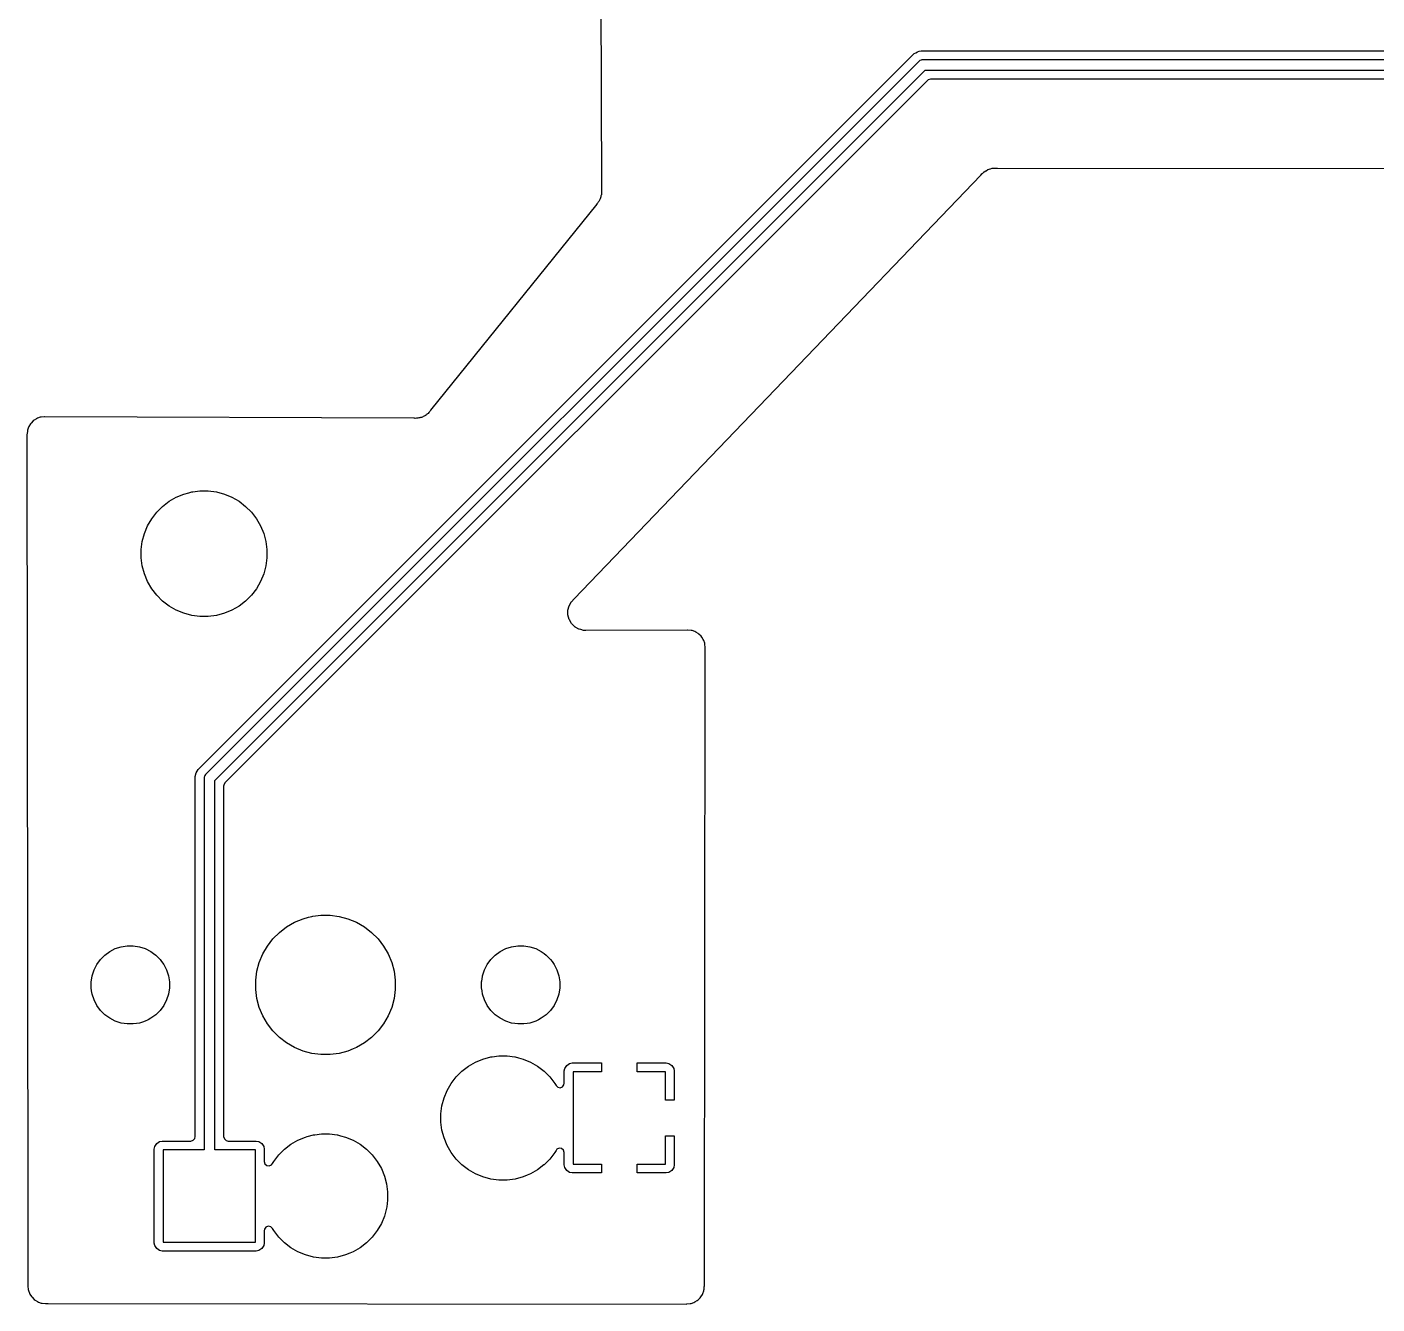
# Model space of a CAD drawing. Extents: x -256.6 to -159.5, y -136.5 to -69.4.
# Drawn here: x -256.58 to -218.55, y -136.49 to -100.51 of the extents above; entities that cross this region are included whole.
import ezdxf

# ---------------------------------------------------------------- set-up
doc = ezdxf.new("R2010")
doc.units = 0
doc.layers.add('BLACK', color=7, linetype='CONTINUOUS')

msp = doc.modelspace()

# ---------------------------------------------------------------- linework, layer by layer
at = {"layer": 'BLACK', "linetype": 'CONTINUOUS'}
for p, q in [((-240.492364, -77.974244), (-240.399791, -105.073986)), ((-231.446066, -101.473934), (-251.546066, -121.573934)), ((-241.595442, -111.26905), (-231.585913, -101.25952)), ((-231.585913, -101.25952), (-231.54025, -101.233156)), ((-231.54025, -101.233156), (-231.494589, -101.206793)), ((-231.494589, -101.206793), (-231.443657, -101.193146)), ((-231.423335, -101.455279), (-231.446066, -101.473934)), ((-231.443657, -101.193146), (-231.392727, -101.1795)), ((-231.391661, -101.442159), (-231.423335, -101.455279)), ((-231.392727, -101.1795), (-231.392726, -101.1795)), ((-231.392726, -101.1795), (-212.457255, -101.1795)), ((-231.369264, -101.432882), (-231.391661, -101.442159)), ((-231.34, -101.43), (-231.369264, -101.432882)), ((-212.302132, -101.43), (-231.34, -101.43)), ((-251.29, -121.742132), (-231.277868, -101.73)), ((-231.277868, -101.73), (-212.24, -101.73)), ((-231.210426, -102.016819), (-251.003181, -121.809573)), ((-231.189784, -102.000185), (-231.210426, -102.016819)), ((-231.122745, -101.9805), (-231.189784, -102.000185)), ((-212.187273, -101.9805), (-231.122745, -101.9805)), ((-229.617123, -104.589353), (-229.565828, -104.55977)), ((-229.565828, -104.55977), (-229.563551, -104.558425)), ((-229.563551, -104.558425), (-229.51287, -104.527737)), ((-229.51287, -104.527737), (-229.508286, -104.525726)), ((-229.508286, -104.525725), (-229.507697, -104.525467)), ((-229.508286, -104.525726), (-229.508286, -104.525725)), ((-229.507697, -104.525467), (-229.507595, -104.525431)), ((-229.507595, -104.525431), (-229.502969, -104.523517)), ((-229.502969, -104.523517), (-229.445748, -104.508214)), ((-229.445748, -104.508214), (-229.443215, -104.507507)), ((-229.443215, -104.507507), (-229.432895, -104.50451)), ((-229.432895, -104.50451), (-229.386315, -104.490982)), ((-229.386315, -104.490982), (-229.381331, -104.49022)), ((-229.381331, -104.490219), (-229.380762, -104.490132)), ((-229.381331, -104.49022), (-229.381331, -104.490219)), ((-229.380762, -104.490132), (-229.380641, -104.490123)), ((-229.380641, -104.490123), (-229.375651, -104.489468)), ((-229.375651, -104.489468), (-229.316415, -104.489495)), ((-229.316415, -104.489495), (-229.316416, -104.489496)), ((-229.316416, -104.489496), (-229.31508, -104.489496)), ((-229.31508, -104.489496), (-229.25456, -104.488235)), ((-229.25456, -104.488235), (-229.249295, -104.489527)), ((-229.249295, -104.489527), (-229.236024, -104.489534)), ((-229.236024, -104.489534), (-187.102952, -104.509464)), ((-235.277996, -110.489234), (-229.713069, -104.687193)), ((-229.713069, -104.687193), (-229.710355, -104.682497)), ((-229.710355, -104.682497), (-229.667503, -104.639685)), ((-229.667503, -104.639685), (-229.66659, -104.638733)), ((-229.66659, -104.638733), (-229.625603, -104.595999)), ((-229.625603, -104.595999), (-229.621707, -104.592879)), ((-229.621707, -104.592879), (-229.621611, -104.592793)), ((-229.621611, -104.592793), (-229.621106, -104.592405)), ((-229.621106, -104.592405), (-229.621099, -104.592401)), ((-229.621099, -104.592401), (-229.617123, -104.589353)), ((-240.426228, -105.326156), (-240.432951, -105.351592)), ((-240.422265, -105.317192), (-240.426228, -105.326156)), ((-240.415589, -105.302088), (-240.422266, -105.317192)), ((-240.422266, -105.317192), (-240.422265, -105.317192)), ((-240.41045, -105.269076), (-240.415589, -105.302088)), ((-240.407811, -105.256473), (-240.41045, -105.269076)), ((-240.399278, -105.224181), (-240.407811, -105.256473)), ((-240.399791, -105.073986), (-240.399592, -105.132249)), ((-240.399592, -105.132249), (-240.395321, -105.171874)), ((-240.395321, -105.171874), (-240.399366, -105.197869)), ((-240.399366, -105.197869), (-240.399333, -105.207673)), ((-240.399333, -105.207673), (-240.399277, -105.224176)), ((-240.399277, -105.224176), (-240.399278, -105.224181)), ((-240.530581, -105.499243), (-245.210704, -111.310206)), ((-240.526533, -105.494217), (-240.530581, -105.499243)), ((-240.498453, -105.465944), (-240.526533, -105.494217)), ((-240.485376, -105.443115), (-240.498453, -105.465944)), ((-240.468872, -105.422623), (-240.485376, -105.443115)), ((-240.46887, -105.422621), (-240.468872, -105.422623)), ((-240.455364, -105.392068), (-240.46887, -105.422621)), ((-240.452754, -105.386165), (-240.455364, -105.392068)), ((-240.432951, -105.351592), (-240.452754, -105.386165)), ((-241.161615, -116.623545), (-235.277996, -110.489234)), ((-245.560339, -115.233947), (-241.595442, -111.26905)), ((-245.310935, -111.421362), (-245.324333, -111.434651)), ((-245.296763, -111.409276), (-245.310935, -111.421362)), ((-245.281534, -111.39815), (-245.296763, -111.409276)), ((-245.262056, -111.373966), (-245.281534, -111.39815)), ((-245.252804, -111.363706), (-245.262056, -111.373966)), ((-245.230764, -111.341846), (-245.252804, -111.363706)), ((-245.221261, -111.325542), (-245.230764, -111.341846)), ((-245.210704, -111.310206), (-245.221261, -111.325542)), ((-256.534648, -111.786462), (-256.562362, -111.865666)), ((-256.5226, -111.761444), (-256.534648, -111.786462)), ((-256.477957, -111.690395), (-256.5226, -111.761444)), ((-256.460644, -111.668686), (-256.477957, -111.690395)), ((-256.401313, -111.609355), (-256.460644, -111.668686)), ((-256.379606, -111.592043), (-256.401313, -111.609355)), ((-256.308553, -111.547398), (-256.379606, -111.592043)), ((-256.28354, -111.535352), (-256.308553, -111.547398)), ((-256.204331, -111.507636), (-256.28354, -111.535352)), ((-256.177267, -111.501459), (-256.204331, -111.507636)), ((-256.087198, -111.49131), (-256.177267, -111.501459)), ((-256.072825, -111.490532), (-256.087198, -111.49131)), ((-245.679072, -111.533193), (-256.072825, -111.490532)), ((-245.660526, -111.534666), (-245.679072, -111.533193)), ((-245.641874, -111.537571), (-245.660526, -111.534666)), ((-245.604125, -111.533502), (-245.641874, -111.537571)), ((-245.566163, -111.533658), (-245.604125, -111.533502)), ((-245.538892, -111.52647), (-245.566163, -111.533658)), ((-245.510848, -111.523448), (-245.538892, -111.52647)), ((-245.492608, -111.51639), (-245.510848, -111.523448)), ((-245.481889, -111.512243), (-245.492608, -111.51639)), ((-245.468755, -111.507985), (-245.481889, -111.512243)), ((-245.43873, -111.500073), (-245.468755, -111.507985)), ((-245.414247, -111.486071), (-245.43873, -111.500073)), ((-245.387943, -111.475894), (-245.414247, -111.486071)), ((-245.357291, -111.453499), (-245.387943, -111.475894)), ((-245.35128, -111.450061), (-245.357291, -111.453499)), ((-245.351278, -111.45006), (-245.35128, -111.450061)), ((-245.324333, -111.434651), (-245.351278, -111.45006)), ((-256.577855, -111.975411), (-256.578635, -111.989401)), ((-256.578635, -111.989401), (-256.5595, -134.128615)), ((-256.56854, -111.892737), (-256.577855, -111.975411)), ((-256.562362, -111.865666), (-256.56854, -111.892737)), ((-252.374752, -113.75868), (-252.16033, -113.669863)), ((-252.160331, -113.669863), (-252.160328, -113.669862)), ((-252.16033, -113.669863), (-252.160331, -113.669863)), ((-252.160328, -113.669862), (-252.018203, -113.63178)), ((-252.018203, -113.63178), (-251.936149, -113.609794)), ((-251.936149, -113.609794), (-251.907386, -113.606007)), ((-251.907386, -113.606007), (-251.706052, -113.5795)), ((-251.706052, -113.5795), (-251.706045, -113.5795)), ((-251.706045, -113.5795), (-251.473955, -113.5795)), ((-251.473955, -113.5795), (-251.473947, -113.5795)), ((-251.473947, -113.5795), (-251.243851, -113.609794)), ((-251.243851, -113.609794), (-251.019671, -113.669862)), ((-251.019671, -113.669862), (-250.805254, -113.758677)), ((-252.923984, -114.180117), (-252.759882, -114.016015)), ((-252.759882, -114.016015), (-252.759875, -114.016009)), ((-252.759875, -114.016009), (-252.575745, -113.874721)), ((-252.575745, -113.874721), (-252.575743, -113.87472)), ((-252.575743, -113.87472), (-252.374762, -113.758685)), ((-252.374762, -113.758685), (-252.374754, -113.758681)), ((-252.374754, -113.758681), (-252.374752, -113.75868)), ((-250.805254, -113.758677), (-250.805237, -113.758685)), ((-250.805237, -113.758685), (-250.604256, -113.87472)), ((-250.604256, -113.87472), (-250.604254, -113.874721)), ((-250.604254, -113.874721), (-250.420124, -114.016009)), ((-250.420124, -114.016009), (-250.420117, -114.016015)), ((-250.420117, -114.016015), (-250.256015, -114.180117)), ((-253.181314, -114.565237), (-253.065279, -114.364256)), ((-253.065279, -114.364256), (-253.065278, -114.364254)), ((-253.065278, -114.364254), (-252.92399, -114.180124)), ((-252.92399, -114.180124), (-252.923984, -114.180117)), ((-250.256015, -114.180117), (-250.256009, -114.180124)), ((-250.256009, -114.180124), (-250.114721, -114.364254)), ((-250.114721, -114.364254), (-250.11472, -114.364256)), ((-250.11472, -114.364256), (-249.998685, -114.565237)), ((-253.330206, -115.003851), (-253.270137, -114.77967)), ((-253.270137, -114.77967), (-253.18132, -114.565248)), ((-253.18132, -114.565248), (-253.181314, -114.565237)), ((-249.998685, -114.565237), (-249.998677, -114.565254)), ((-249.998677, -114.565254), (-249.909862, -114.779671)), ((-249.909862, -114.779671), (-249.849794, -115.003851)), ((-253.3605, -115.233955), (-253.330206, -115.003851)), ((-249.849794, -115.003851), (-249.8195, -115.233947)), ((-253.3605, -115.466045), (-253.3605, -115.233955)), ((-253.330206, -115.696149), (-253.3605, -115.466045)), ((-251.681571, -121.355179), (-245.643969, -115.317577)), ((-249.8195, -115.466052), (-249.849794, -115.696148)), ((-249.8195, -115.233947), (-249.8195, -115.466052)), ((-245.643969, -115.317577), (-245.560339, -115.233947)), ((-253.270137, -115.92033), (-253.330206, -115.696149)), ((-253.18132, -116.134752), (-253.270137, -115.92033)), ((-249.909862, -115.920328), (-249.998677, -116.134745)), ((-249.849794, -115.696148), (-249.909862, -115.920328)), ((-253.065276, -116.335748), (-253.18132, -116.134752)), ((-252.923989, -116.519877), (-253.065276, -116.335748)), ((-250.114721, -116.335745), (-250.256009, -116.519875)), ((-250.11472, -116.335743), (-250.114721, -116.335745)), ((-249.998685, -116.134762), (-250.11472, -116.335743)), ((-249.998677, -116.134745), (-249.998685, -116.134762)), ((-252.759877, -116.683989), (-252.923989, -116.519877)), ((-252.575748, -116.825276), (-252.759877, -116.683989)), ((-250.420124, -116.68399), (-250.604254, -116.825278)), ((-250.420117, -116.683984), (-250.420124, -116.68399)), ((-250.256015, -116.519882), (-250.420117, -116.683984)), ((-250.256009, -116.519875), (-250.256015, -116.519882)), ((-241.307061, -116.818437), (-241.246327, -116.712393)), ((-241.246327, -116.712393), (-241.246321, -116.712382)), ((-241.246321, -116.712382), (-241.245737, -116.711363)), ((-241.245737, -116.711363), (-241.245596, -116.711105)), ((-241.245596, -116.711105), (-241.24558, -116.711088)), ((-241.24558, -116.711088), (-241.241568, -116.704083)), ((-241.241568, -116.704083), (-241.163092, -116.625058)), ((-241.163092, -116.625058), (-241.161615, -116.623545)), ((-252.374752, -116.94132), (-252.575748, -116.825276)), ((-252.16033, -117.030137), (-252.374752, -116.94132)), ((-251.936149, -117.090206), (-252.16033, -117.030137)), ((-251.706045, -117.1205), (-251.936149, -117.090206)), ((-251.706038, -117.1205), (-251.706045, -117.1205)), ((-251.473962, -117.1205), (-251.706038, -117.1205)), ((-251.473955, -117.1205), (-251.473962, -117.1205)), ((-251.243851, -117.090206), (-251.473955, -117.1205)), ((-251.01967, -117.030137), (-251.243851, -117.090206)), ((-250.805248, -116.94132), (-251.01967, -117.030137)), ((-250.80524, -116.941315), (-250.805248, -116.94132)), ((-250.805237, -116.941314), (-250.80524, -116.941315)), ((-250.604256, -116.825279), (-250.805237, -116.941314)), ((-250.604254, -116.825278), (-250.604256, -116.825279)), ((-241.340726, -116.945852), (-241.307062, -116.81844)), ((-241.340267, -117.077635), (-241.340726, -116.945852)), ((-241.305716, -117.20481), (-241.340267, -117.077635)), ((-241.307062, -116.81844), (-241.307061, -116.818439)), ((-241.307061, -116.818439), (-241.307061, -116.818437)), ((-241.301046, -117.212832), (-241.305716, -117.20481)), ((-241.301036, -117.21287), (-241.301046, -117.212832)), ((-241.300752, -117.213338), (-241.301036, -117.21287)), ((-241.239426, -117.318708), (-241.300752, -117.213338)), ((-241.233216, -117.324874), (-241.239426, -117.318708)), ((-241.232777, -117.3256), (-241.233216, -117.324874)), ((-241.224247, -117.333781), (-241.232777, -117.3256)), ((-241.145916, -117.411568), (-241.224247, -117.333781)), ((-241.142674, -117.413424), (-241.145916, -117.411568)), ((-241.139041, -117.415504), (-241.142674, -117.413424)), ((-241.137669, -117.416822), (-241.139041, -117.415504)), ((-241.114441, -117.429593), (-241.137669, -117.416822)), ((-241.031559, -117.477062), (-241.114441, -117.429593)), ((-241.024927, -117.478814), (-241.031559, -117.477062)), ((-241.022191, -117.480319), (-241.024927, -117.478814)), ((-240.979945, -117.490699), (-241.022191, -117.480319)), ((-240.904147, -117.510727), (-240.979945, -117.490699)), ((-237.977156, -117.500527), (-240.83247, -117.510477)), ((-237.962841, -117.501306), (-237.977156, -117.500527)), ((-237.872732, -117.511459), (-237.962841, -117.501306)), ((-240.904143, -117.510726), (-240.904147, -117.510727)), ((-240.904143, -117.510727), (-240.904143, -117.510726)), ((-240.904142, -117.510727), (-240.904143, -117.510727)), ((-240.898516, -117.510707), (-240.904142, -117.510727)), ((-240.894214, -117.511765), (-240.898516, -117.510707)), ((-240.83247, -117.510477), (-240.894214, -117.511765)), ((-237.84567, -117.517635), (-237.872732, -117.511459)), ((-237.766456, -117.545353), (-237.84567, -117.517635)), ((-237.74145, -117.557396), (-237.766456, -117.545353)), ((-237.670389, -117.602046), (-237.74145, -117.557396)), ((-237.64869, -117.619351), (-237.670389, -117.602046)), ((-237.589351, -117.67869), (-237.64869, -117.619351)), ((-237.572046, -117.700389), (-237.589351, -117.67869)), ((-237.527396, -117.77145), (-237.572046, -117.700389)), ((-237.515353, -117.796456), (-237.527396, -117.77145)), ((-237.487635, -117.87567), (-237.515353, -117.796456)), ((-237.48146, -117.90273), (-237.487635, -117.87567)), ((-237.484682, -127.413312), (-237.47051, -118.007039)), ((-237.471289, -117.99299), (-237.48146, -117.90273)), ((-237.47051, -118.007039), (-237.471289, -117.99299)), ((-251.840501, -121.627273), (-251.813207, -121.525413)), ((-251.840501, -121.627274), (-251.840501, -121.627273)), ((-251.840501, -121.742716), (-251.840501, -121.627274)), ((-251.813207, -121.525413), (-251.76048, -121.434087)), ((-251.76048, -121.434087), (-251.685913, -121.35952)), ((-251.685913, -121.35952), (-251.685912, -121.359519)), ((-251.685912, -121.359519), (-251.681582, -121.355189)), ((-251.681582, -121.355189), (-251.681571, -121.355179)), ((-251.587118, -121.650736), (-251.59, -121.68)), ((-251.59, -121.68), (-251.59, -132.15)), ((-251.577399, -121.627273), (-251.587118, -121.650736)), ((-251.564721, -121.596665), (-251.577399, -121.627273)), ((-251.546066, -121.573934), (-251.564721, -121.596665)), ((-251.8405, -121.742729), (-251.840501, -121.742716)), ((-251.8405, -127.413312), (-251.8405, -121.742729)), ((-251.29, -132.15), (-251.29, -121.742132)), ((-251.036666, -121.870896), (-251.0395, -121.897254)), ((-251.0395, -121.897254), (-251.0395, -131.7755)), ((-251.003181, -121.809573), (-251.036666, -121.870896)), ((-249.468392, -126.019463), (-249.264046, -125.862663)), ((-249.264046, -125.862663), (-249.264044, -125.862661)), ((-249.264044, -125.862661), (-249.264038, -125.862657)), ((-249.264038, -125.862657), (-249.264033, -125.862654)), ((-249.264033, -125.862654), (-249.26403, -125.862652)), ((-249.26403, -125.862652), (-249.040969, -125.733867)), ((-249.040969, -125.733867), (-249.040952, -125.733859)), ((-249.040952, -125.733859), (-248.802982, -125.635289)), ((-248.802982, -125.635289), (-248.645243, -125.593023)), ((-248.645243, -125.593023), (-248.554175, -125.568622)), ((-248.554175, -125.568622), (-248.522252, -125.564419)), ((-248.522252, -125.564419), (-248.2988, -125.535)), ((-248.2988, -125.535), (-248.298793, -125.535)), ((-248.298793, -125.535), (-248.041207, -125.535)), ((-248.041207, -125.535), (-248.041199, -125.535)), ((-248.041199, -125.535), (-247.785825, -125.568622)), ((-247.785825, -125.568622), (-247.537017, -125.635289)), ((-247.537017, -125.635289), (-247.299047, -125.733859)), ((-247.299047, -125.733859), (-247.29903, -125.733867)), ((-247.29903, -125.733867), (-247.075969, -125.862652)), ((-247.075969, -125.862652), (-247.075953, -125.862663)), ((-247.075953, -125.862663), (-246.871607, -126.019463)), ((-249.807343, -126.405962), (-249.650535, -126.201606)), ((-249.650535, -126.201606), (-249.65053, -126.2016)), ((-249.65053, -126.2016), (-249.468399, -126.019469)), ((-249.468399, -126.019469), (-249.468392, -126.019463)), ((-246.871607, -126.019463), (-246.8716, -126.019469)), ((-246.8716, -126.019469), (-246.689469, -126.2016)), ((-246.689469, -126.2016), (-246.689463, -126.201607)), ((-246.689463, -126.201607), (-246.532663, -126.405953)), ((-254.387514, -126.659899), (-254.24726, -126.557998)), ((-254.24726, -126.557998), (-254.092791, -126.479291)), ((-254.092791, -126.479291), (-254.092788, -126.47929)), ((-254.092788, -126.47929), (-253.927913, -126.42572)), ((-253.927913, -126.42572), (-253.756687, -126.3986)), ((-253.756687, -126.3986), (-253.756682, -126.3986)), ((-253.756682, -126.3986), (-253.583318, -126.3986)), ((-253.583318, -126.3986), (-253.583313, -126.3986)), ((-253.583313, -126.3986), (-253.412086, -126.42572)), ((-253.412086, -126.42572), (-253.247211, -126.47929)), ((-253.247211, -126.47929), (-253.247208, -126.479291)), ((-253.247208, -126.479291), (-253.092739, -126.557998)), ((-253.092739, -126.557998), (-253.012719, -126.616136)), ((-253.012719, -126.616136), (-252.952486, -126.659899)), ((-250.03471, -126.867016), (-249.936136, -126.629038)), ((-249.936136, -126.629038), (-249.936134, -126.629035)), ((-249.936134, -126.629035), (-249.936132, -126.62903)), ((-249.936132, -126.62903), (-249.807347, -126.405969)), ((-249.807347, -126.405969), (-249.807343, -126.405962)), ((-246.532663, -126.405953), (-246.532652, -126.405969)), ((-246.532652, -126.405969), (-246.403867, -126.62903)), ((-246.403867, -126.62903), (-246.403859, -126.629047)), ((-246.403859, -126.629047), (-246.305289, -126.867017)), ((-243.387514, -126.659899), (-243.24726, -126.557998)), ((-243.24726, -126.557998), (-243.092791, -126.479291)), ((-243.092791, -126.479291), (-243.092788, -126.47929)), ((-243.092788, -126.47929), (-242.927913, -126.42572)), ((-242.927913, -126.42572), (-242.756687, -126.3986)), ((-242.756687, -126.3986), (-242.756682, -126.3986)), ((-242.756682, -126.3986), (-242.583318, -126.3986)), ((-242.583318, -126.3986), (-242.583313, -126.3986)), ((-242.583313, -126.3986), (-242.412086, -126.42572)), ((-242.412086, -126.42572), (-242.247211, -126.47929)), ((-242.247211, -126.47929), (-242.247208, -126.479291)), ((-242.247208, -126.479291), (-242.092739, -126.557998)), ((-242.092739, -126.557998), (-242.012719, -126.616136)), ((-242.012719, -126.616136), (-241.952486, -126.659899)), ((-254.690708, -127.077208), (-254.612001, -126.922739)), ((-254.612001, -126.922739), (-254.510101, -126.782486)), ((-254.510101, -126.782486), (-254.387514, -126.659899)), ((-252.952486, -126.659899), (-252.952484, -126.659901)), ((-252.952484, -126.659901), (-252.952483, -126.659901)), ((-252.952483, -126.659901), (-252.829901, -126.782483)), ((-252.829901, -126.782483), (-252.829901, -126.782484)), ((-252.829901, -126.782484), (-252.829899, -126.782486)), ((-252.829899, -126.782486), (-252.786136, -126.842719)), ((-252.786136, -126.842719), (-252.727998, -126.922739)), ((-252.727998, -126.922739), (-252.649291, -127.077208)), ((-250.101378, -127.115825), (-250.03471, -126.867016)), ((-246.305289, -126.867017), (-246.238622, -127.115825)), ((-243.690708, -127.077208), (-243.612001, -126.922739)), ((-243.612001, -126.922739), (-243.510101, -126.782486)), ((-243.510101, -126.782486), (-243.387514, -126.659899)), ((-241.952486, -126.659899), (-241.952484, -126.659901)), ((-241.952484, -126.659901), (-241.952483, -126.659901)), ((-241.952483, -126.659901), (-241.829901, -126.782483)), ((-241.829901, -126.782483), (-241.829901, -126.782484)), ((-241.829901, -126.782484), (-241.829899, -126.782486)), ((-241.829899, -126.782486), (-241.786136, -126.842719)), ((-241.786136, -126.842719), (-241.727998, -126.922739)), ((-241.727998, -126.922739), (-241.649291, -127.077208)), ((-254.7714, -127.413312), (-254.755622, -127.313702)), ((-254.755622, -127.313702), (-254.74428, -127.242088)), ((-254.74428, -127.242088), (-254.690708, -127.077209)), ((-254.690708, -127.077209), (-254.690708, -127.077208)), ((-252.649291, -127.077208), (-252.64929, -127.077211)), ((-252.64929, -127.077211), (-252.59572, -127.242086)), ((-252.59572, -127.242086), (-252.5686, -127.413312)), ((-250.135, -127.371207), (-250.101378, -127.115825)), ((-250.135, -127.628793), (-250.135, -127.371207)), ((-246.238622, -127.115825), (-246.205, -127.371199)), ((-246.205, -127.371199), (-246.205, -127.6288)), ((-243.7714, -127.413315), (-243.76716, -127.386548)), ((-243.76716, -127.386546), (-243.764729, -127.371199)), ((-243.76716, -127.386548), (-243.76716, -127.386546)), ((-243.764729, -127.371199), (-243.761175, -127.34876)), ((-243.761175, -127.34876), (-243.74428, -127.242088)), ((-243.74428, -127.242088), (-243.690708, -127.077209)), ((-243.690708, -127.077209), (-243.690708, -127.077208)), ((-241.649291, -127.077208), (-241.64929, -127.077211)), ((-241.64929, -127.077211), (-241.59572, -127.242086)), ((-241.59572, -127.242086), (-241.5686, -127.413312)), ((-254.7714, -127.586687), (-254.7714, -127.413312)), ((-254.758252, -127.669695), (-254.7714, -127.586687)), ((-254.74428, -127.757912), (-254.758252, -127.669695)), ((-254.690708, -127.922791), (-254.74428, -127.757912)), ((-252.59572, -127.757913), (-252.64929, -127.922788)), ((-252.5686, -127.586687), (-252.59572, -127.757913)), ((-252.5686, -127.413312), (-252.5686, -127.586687)), ((-251.8405, -131.7755), (-251.8405, -127.413312)), ((-250.101378, -127.884175), (-250.135, -127.628793)), ((-246.205, -127.6288), (-246.238622, -127.884174)), ((-243.7714, -127.586687), (-243.7714, -127.413315)), ((-243.758252, -127.669695), (-243.7714, -127.586687)), ((-243.74428, -127.757912), (-243.758252, -127.669695)), ((-243.690708, -127.922791), (-243.74428, -127.757912)), ((-241.59572, -127.757913), (-241.64929, -127.922788)), ((-241.5686, -127.586687), (-241.59572, -127.757913)), ((-241.5686, -127.413312), (-241.5686, -127.586687)), ((-237.488467, -129.925371), (-237.484682, -127.413312)), ((-254.612002, -128.07726), (-254.690708, -127.922791)), ((-254.510101, -128.217514), (-254.612002, -128.07726)), ((-252.727998, -128.07726), (-252.829899, -128.217514)), ((-252.649291, -127.922791), (-252.727998, -128.07726)), ((-252.64929, -127.922788), (-252.649291, -127.922791)), ((-250.03471, -128.132984), (-250.101378, -127.884175)), ((-249.936136, -128.370962), (-250.03471, -128.132984)), ((-246.305289, -128.132982), (-246.403859, -128.370952)), ((-246.238622, -127.884174), (-246.305289, -128.132982)), ((-243.612002, -128.07726), (-243.690708, -127.922791)), ((-243.510101, -128.217514), (-243.612002, -128.07726)), ((-241.727998, -128.07726), (-241.829899, -128.217514)), ((-241.649291, -127.922791), (-241.727998, -128.07726)), ((-241.64929, -127.922788), (-241.649291, -127.922791)), ((-254.387514, -128.340101), (-254.510101, -128.217514)), ((-254.24726, -128.442002), (-254.387514, -128.340101)), ((-254.092791, -128.520708), (-254.24726, -128.442002)), ((-253.927912, -128.57428), (-254.092791, -128.520708)), ((-253.247211, -128.520709), (-253.329648, -128.547494)), ((-253.247208, -128.520708), (-253.247211, -128.520709)), ((-253.168502, -128.480604), (-253.247208, -128.520708)), ((-253.09274, -128.442002), (-253.168502, -128.480604)), ((-252.952486, -128.340101), (-253.09274, -128.442002)), ((-252.829899, -128.217514), (-252.952486, -128.340101)), ((-249.807343, -128.594038), (-249.936136, -128.370962)), ((-246.403867, -128.370969), (-246.532652, -128.59403)), ((-246.403859, -128.370952), (-246.403867, -128.370969)), ((-243.387514, -128.340101), (-243.510101, -128.217514)), ((-243.24726, -128.442002), (-243.387514, -128.340101)), ((-243.092791, -128.520708), (-243.24726, -128.442002)), ((-242.927912, -128.57428), (-243.092791, -128.520708)), ((-242.247211, -128.520709), (-242.329648, -128.547494)), ((-242.247208, -128.520708), (-242.247211, -128.520709)), ((-242.168502, -128.480604), (-242.247208, -128.520708)), ((-242.09274, -128.442002), (-242.168502, -128.480604)), ((-241.952486, -128.340101), (-242.09274, -128.442002)), ((-241.829899, -128.217514), (-241.952486, -128.340101)), ((-253.839695, -128.588252), (-253.927912, -128.57428)), ((-253.756687, -128.6014), (-253.839695, -128.588252)), ((-253.583318, -128.6014), (-253.756687, -128.6014)), ((-253.583313, -128.6014), (-253.583318, -128.6014)), ((-253.491391, -128.58684), (-253.583313, -128.6014)), ((-253.412088, -128.57428), (-253.491391, -128.58684)), ((-253.329648, -128.547494), (-253.412088, -128.57428)), ((-249.650535, -128.798394), (-249.807343, -128.594038)), ((-249.468394, -128.980535), (-249.650535, -128.798394)), ((-246.689469, -128.798399), (-246.8716, -128.98053)), ((-246.689463, -128.798392), (-246.689469, -128.798399)), ((-246.532663, -128.594046), (-246.689463, -128.798392)), ((-246.532652, -128.59403), (-246.532663, -128.594046)), ((-242.839695, -128.588252), (-242.927912, -128.57428)), ((-242.756687, -128.6014), (-242.839695, -128.588252)), ((-242.583318, -128.6014), (-242.756687, -128.6014)), ((-242.583313, -128.6014), (-242.583318, -128.6014)), ((-242.491391, -128.58684), (-242.583313, -128.6014)), ((-242.412088, -128.57428), (-242.491391, -128.58684)), ((-242.329648, -128.547494), (-242.412088, -128.57428)), ((-249.264038, -129.137343), (-249.468394, -128.980535)), ((-249.040962, -129.266136), (-249.264038, -129.137343)), ((-248.802984, -129.36471), (-249.040962, -129.266136)), ((-247.299047, -129.26614), (-247.393386, -129.305216)), ((-247.299042, -129.266137), (-247.299047, -129.26614)), ((-247.299038, -129.266136), (-247.299042, -129.266137)), ((-247.299035, -129.266134), (-247.299038, -129.266136)), ((-247.29903, -129.266132), (-247.299035, -129.266134)), ((-247.075969, -129.137347), (-247.29903, -129.266132)), ((-247.075962, -129.137343), (-247.075969, -129.137347)), ((-246.871606, -128.980535), (-247.075962, -129.137343)), ((-246.8716, -128.98053), (-246.871606, -128.980535)), ((-248.554175, -129.431378), (-248.802984, -129.36471)), ((-248.298793, -129.465), (-248.554175, -129.431378)), ((-248.298786, -129.465), (-248.298793, -129.465)), ((-248.041214, -129.465), (-248.298786, -129.465)), ((-248.041207, -129.465), (-248.041214, -129.465)), ((-247.785825, -129.431378), (-248.041207, -129.465)), ((-247.537016, -129.36471), (-247.785825, -129.431378)), ((-247.393386, -129.305216), (-247.537016, -129.36471)), ((-244.144617, -129.791392), (-243.94589, -129.676657)), ((-243.94589, -129.676657), (-243.945876, -129.67665)), ((-243.945876, -129.67665), (-243.733887, -129.588842)), ((-243.733887, -129.588842), (-243.512238, -129.529452)), ((-243.512238, -129.529452), (-243.474215, -129.524446)), ((-243.474215, -129.524446), (-243.284741, -129.4995)), ((-243.284741, -129.4995), (-243.284734, -129.4995)), ((-243.284734, -129.4995), (-243.055266, -129.4995)), ((-243.055266, -129.4995), (-243.055258, -129.4995)), ((-243.055258, -129.4995), (-242.838715, -129.528009)), ((-242.838715, -129.528009), (-242.827762, -129.529452)), ((-242.827762, -129.529452), (-242.734076, -129.554554)), ((-242.734076, -129.554554), (-242.606112, -129.588842)), ((-242.606112, -129.588842), (-242.394123, -129.67665)), ((-242.394123, -129.67665), (-242.394109, -129.676657)), ((-242.394109, -129.676657), (-242.195382, -129.791392)), ((-244.488911, -130.09333), (-244.32667, -129.931089)), ((-244.32667, -129.931089), (-244.326661, -129.931081)), ((-244.326661, -129.931081), (-244.144617, -129.791392)), ((-242.195382, -129.791392), (-242.013338, -129.931081)), ((-242.013338, -129.931081), (-241.851081, -130.093338)), ((-241.445, -129.925373), (-241.444999, -129.925371)), ((-241.445, -130.274014), (-241.445, -129.925373)), ((-241.444999, -129.925371), (-241.430496, -129.852459)), ((-241.430496, -129.852459), (-241.430494, -129.852455)), ((-241.430494, -129.852455), (-241.375239, -129.76976)), ((-241.375239, -129.76976), (-241.292544, -129.714505)), ((-241.292544, -129.714505), (-241.29254, -129.714503)), ((-241.29254, -129.714503), (-241.219627, -129.7)), ((-241.219627, -129.7), (-240.395, -129.7)), ((-240.395, -129.95), (-241.195, -129.95)), ((-241.195, -129.95), (-241.195, -132.55)), ((-240.395, -129.7), (-240.395, -129.95)), ((-239.395, -129.95), (-239.395, -129.7)), ((-239.395, -129.7), (-238.570373, -129.7)), ((-238.595, -129.95), (-239.395, -129.95)), ((-238.595, -130.75), (-238.595, -129.95)), ((-238.570373, -129.7), (-238.497459, -129.714503)), ((-238.497459, -129.714503), (-238.497455, -129.714505)), ((-238.497455, -129.714505), (-238.41476, -129.76976)), ((-238.41476, -129.76976), (-238.359505, -129.852455)), ((-238.359505, -129.852455), (-238.359503, -129.852459)), ((-238.359503, -129.852459), (-238.345, -129.925371)), ((-238.345, -129.925371), (-238.345, -130.75)), ((-237.492458, -132.574628), (-237.488467, -129.925371)), ((-244.743344, -130.474112), (-244.628611, -130.275388)), ((-244.628611, -130.275388), (-244.628608, -130.275385)), ((-244.628608, -130.275385), (-244.628607, -130.275382)), ((-244.628607, -130.275382), (-244.488918, -130.093338)), ((-244.488918, -130.093338), (-244.488911, -130.09333)), ((-241.851081, -130.093338), (-241.711392, -130.275382)), ((-241.711392, -130.275382), (-241.676387, -130.336014)), ((-241.676387, -130.336014), (-241.62582, -130.38423)), ((-241.62582, -130.38423), (-241.557213, -130.397452)), ((-241.557213, -130.397452), (-241.492348, -130.371484)), ((-241.492348, -130.371484), (-241.45182, -130.31457)), ((-241.45182, -130.31457), (-241.445, -130.274014)), ((-244.890548, -130.907762), (-244.831158, -130.686113)), ((-244.831158, -130.686113), (-244.743344, -130.474112)), ((-238.345, -130.75), (-238.595, -130.75)), ((-244.9205, -131.135266), (-244.890548, -130.907762)), ((-244.9205, -131.364734), (-244.9205, -131.135266)), ((-244.890548, -131.592238), (-244.9205, -131.364734)), ((-252.925601, -131.969399), (-252.84274, -131.914034)), ((-252.84274, -131.914034), (-252.842739, -131.914033)), ((-252.842739, -131.914033), (-252.842735, -131.914032)), ((-252.842735, -131.914032), (-252.769677, -131.8995)), ((-252.769677, -131.8995), (-252.769674, -131.8995)), ((-252.769674, -131.8995), (-251.9645, -131.8995)), ((-251.9645, -131.8995), (-251.897461, -131.879815)), ((-251.897461, -131.879815), (-251.851706, -131.827011)), ((-251.851706, -131.827011), (-251.8405, -131.7755)), ((-251.0395, -131.7755), (-251.019815, -131.842539)), ((-251.019815, -131.842539), (-250.967011, -131.888294)), ((-250.967011, -131.888294), (-250.9155, -131.8995)), ((-250.9155, -131.8995), (-250.120323, -131.8995)), ((-250.120323, -131.8995), (-250.047264, -131.914032)), ((-250.047264, -131.914032), (-250.04726, -131.914033)), ((-250.04726, -131.914033), (-249.964399, -131.969399)), ((-249.144617, -131.991392), (-248.94589, -131.876657)), ((-248.94589, -131.876657), (-248.945876, -131.87665)), ((-248.945876, -131.87665), (-248.733887, -131.788842)), ((-248.733887, -131.788842), (-248.684093, -131.7755)), ((-248.684093, -131.7755), (-248.512238, -131.729452)), ((-248.512238, -131.729452), (-248.474215, -131.724446)), ((-248.474215, -131.724446), (-248.284741, -131.6995)), ((-248.284741, -131.6995), (-248.284734, -131.6995)), ((-248.284734, -131.6995), (-248.055266, -131.6995)), ((-248.055266, -131.6995), (-248.055258, -131.6995)), ((-248.055258, -131.6995), (-247.838715, -131.728009)), ((-247.838715, -131.728009), (-247.827762, -131.729452)), ((-247.827762, -131.729452), (-247.751075, -131.75)), ((-247.751075, -131.75), (-247.606112, -131.788842)), ((-247.606112, -131.788842), (-247.394123, -131.87665)), ((-247.394123, -131.87665), (-247.394109, -131.876657)), ((-247.394109, -131.876657), (-247.195382, -131.991392)), ((-244.831158, -131.813887), (-244.890548, -131.592238)), ((-244.743344, -132.025888), (-244.831158, -131.813887)), ((-238.595, -132.55), (-238.595, -131.75)), ((-238.595, -131.75), (-238.345, -131.75)), ((-238.345, -131.75), (-238.345, -132.574628)), ((-252.9955, -132.125323), (-252.995499, -132.125321)), ((-252.9955, -132.125326), (-252.9955, -132.125323)), ((-252.9955, -134.774674), (-252.9955, -132.125326)), ((-252.995499, -132.125321), (-252.980967, -132.052264)), ((-252.980967, -132.052264), (-252.980966, -132.05226)), ((-252.980966, -132.05226), (-252.963337, -132.025876)), ((-252.963337, -132.025876), (-252.925601, -131.969399)), ((-251.59, -132.15), (-252.745, -132.15)), ((-252.745, -132.15), (-252.745, -134.75)), ((-250.145, -132.15), (-251.29, -132.15)), ((-250.145, -134.75), (-250.145, -132.15)), ((-249.964399, -131.969399), (-249.909033, -132.05226)), ((-249.909033, -132.05226), (-249.909032, -132.052264)), ((-249.909032, -132.052264), (-249.8945, -132.125321)), ((-249.8945, -132.125321), (-249.8945, -132.473148)), ((-249.628607, -132.475382), (-249.488918, -132.293338)), ((-249.488918, -132.293338), (-249.488911, -132.29333)), ((-249.488911, -132.29333), (-249.32667, -132.131089)), ((-249.32667, -132.131089), (-249.326661, -132.131081)), ((-249.326661, -132.131081), (-249.144617, -131.991392)), ((-247.195382, -131.991392), (-247.013338, -132.131081)), ((-247.013338, -132.131081), (-246.851081, -132.293338)), ((-246.851081, -132.293338), (-246.711392, -132.475382)), ((-244.628611, -132.224612), (-244.743344, -132.025888)), ((-244.488919, -132.406661), (-244.628611, -132.224612)), ((-241.71139, -132.224614), (-241.851081, -132.406661)), ((-241.676387, -132.163986), (-241.71139, -132.224614)), ((-241.650203, -132.132272), (-241.676387, -132.163986)), ((-241.586647, -132.103247), (-241.650203, -132.132272)), ((-241.517489, -132.113191), (-241.586647, -132.103247)), ((-241.464685, -132.158946), (-241.517489, -132.113191)), ((-241.445, -132.225985), (-241.464685, -132.158946)), ((-241.445, -132.574626), (-241.445, -132.225985)), ((-249.8945, -132.473148), (-249.874815, -132.540187)), ((-249.874815, -132.540187), (-249.822011, -132.585942)), ((-249.822011, -132.585942), (-249.752853, -132.595886)), ((-249.752853, -132.595886), (-249.689297, -132.566861)), ((-249.689297, -132.566861), (-249.663113, -132.535148)), ((-249.663113, -132.535148), (-249.628611, -132.475388)), ((-249.628611, -132.475388), (-249.628608, -132.475385)), ((-249.628608, -132.475385), (-249.628607, -132.475382)), ((-246.711392, -132.475382), (-246.596657, -132.674109)), ((-246.596657, -132.674109), (-246.59665, -132.674123)), ((-246.59665, -132.674123), (-246.508842, -132.886112)), ((-244.488914, -132.406665), (-244.488919, -132.406661)), ((-244.488911, -132.40667), (-244.488914, -132.406665)), ((-244.32667, -132.568911), (-244.488911, -132.40667)), ((-244.326665, -132.568914), (-244.32667, -132.568911)), ((-244.326661, -132.568919), (-244.326665, -132.568914)), ((-244.144612, -132.708611), (-244.326661, -132.568919)), ((-243.945888, -132.823344), (-244.144612, -132.708611)), ((-242.195388, -132.708611), (-242.394112, -132.823344)), ((-242.195385, -132.708608), (-242.195388, -132.708611)), ((-242.195382, -132.708607), (-242.195385, -132.708608)), ((-242.020779, -132.574628), (-242.195382, -132.708607)), ((-242.013339, -132.568919), (-242.020779, -132.574628)), ((-242.013338, -132.568918), (-242.013339, -132.568919)), ((-242.01333, -132.568911), (-242.013338, -132.568918)), ((-241.851089, -132.40667), (-242.01333, -132.568911)), ((-241.851081, -132.406661), (-241.851089, -132.40667)), ((-241.444999, -132.574628), (-241.445, -132.574626)), ((-241.430496, -132.64754), (-241.444999, -132.574628)), ((-241.430494, -132.647544), (-241.430496, -132.64754)), ((-241.375239, -132.730239), (-241.430494, -132.647544)), ((-241.195, -132.55), (-240.395, -132.55)), ((-240.395, -132.55), (-240.395, -132.8)), ((-239.395, -132.8), (-239.395, -132.55)), ((-239.395, -132.55), (-238.595, -132.55)), ((-238.359505, -132.647544), (-238.41476, -132.730239)), ((-238.359503, -132.64754), (-238.359505, -132.647544)), ((-238.345, -132.574628), (-238.359503, -132.64754)), ((-237.497479, -135.907194), (-237.492458, -132.574628)), ((-246.508842, -132.886112), (-246.449453, -133.107759)), ((-243.733887, -132.911158), (-243.945888, -132.823344)), ((-243.512238, -132.970548), (-243.733887, -132.911158)), ((-243.284734, -133.0005), (-243.512238, -132.970548)), ((-243.284727, -133.0005), (-243.284734, -133.0005)), ((-243.055273, -133.0005), (-243.284727, -133.0005)), ((-243.055266, -133.0005), (-243.055273, -133.0005)), ((-242.827762, -132.970548), (-243.055266, -133.0005)), ((-242.606113, -132.911158), (-242.827762, -132.970548)), ((-242.48548, -132.86119), (-242.606113, -132.911158)), ((-242.394123, -132.823349), (-242.48548, -132.86119)), ((-242.394117, -132.823346), (-242.394123, -132.823349)), ((-242.394112, -132.823344), (-242.394117, -132.823346)), ((-241.292544, -132.785494), (-241.375239, -132.730239)), ((-241.29254, -132.785496), (-241.292544, -132.785494)), ((-241.219628, -132.799999), (-241.29254, -132.785496)), ((-241.219626, -132.8), (-241.219628, -132.799999)), ((-240.395, -132.8), (-241.219626, -132.8)), ((-238.570374, -132.8), (-239.395, -132.8)), ((-238.570371, -132.799999), (-238.570374, -132.8)), ((-238.497459, -132.785496), (-238.570371, -132.799999)), ((-238.497455, -132.785494), (-238.497459, -132.785496)), ((-238.41476, -132.730239), (-238.497455, -132.785494)), ((-246.449453, -133.107759), (-246.449451, -133.10777)), ((-246.449451, -133.10777), (-246.4195, -133.335258)), ((-246.4195, -133.335258), (-246.4195, -133.564741)), ((-246.449453, -133.79224), (-246.508842, -134.013887)), ((-246.449452, -133.792238), (-246.449453, -133.79224)), ((-246.444446, -133.754215), (-246.449452, -133.792238)), ((-246.4195, -133.564741), (-246.444446, -133.754215)), ((-256.5595, -134.128615), (-256.559499, -134.128984)), ((-256.559499, -134.128984), (-256.552678, -135.907194)), ((-246.596657, -134.22589), (-246.711392, -134.424617)), ((-246.59665, -134.225876), (-246.596657, -134.22589)), ((-246.508842, -134.013887), (-246.59665, -134.225876)), ((-249.88768, -134.386294), (-249.8945, -134.426851)), ((-249.8945, -134.426851), (-249.8945, -134.774678)), ((-249.847151, -134.32938), (-249.88768, -134.386294)), ((-249.782286, -134.303412), (-249.847151, -134.32938)), ((-249.713679, -134.316636), (-249.782286, -134.303412)), ((-249.663113, -134.364851), (-249.713679, -134.316636)), ((-249.628611, -134.424612), (-249.663113, -134.364851)), ((-249.488919, -134.606661), (-249.628611, -134.424612)), ((-249.488914, -134.606665), (-249.488919, -134.606661)), ((-249.488911, -134.60667), (-249.488914, -134.606665)), ((-249.32667, -134.768911), (-249.488911, -134.60667)), ((-246.851089, -134.60667), (-247.01333, -134.768911)), ((-246.851081, -134.606661), (-246.851089, -134.60667)), ((-246.711392, -134.424617), (-246.851081, -134.606661)), ((-252.980966, -134.84774), (-252.9955, -134.774674)), ((-252.925601, -134.930601), (-252.980966, -134.84774)), ((-252.84274, -134.985966), (-252.925601, -134.930601)), ((-252.769677, -135.000499), (-252.84274, -134.985966)), ((-252.769676, -135.0005), (-252.769677, -135.000499)), ((-250.120326, -135.0005), (-252.769676, -135.0005)), ((-252.745, -134.75), (-250.145, -134.75)), ((-250.120324, -135.0005), (-250.120326, -135.0005)), ((-250.120321, -135.000499), (-250.120324, -135.0005)), ((-250.047264, -134.985967), (-250.120321, -135.000499)), ((-250.04726, -134.985966), (-250.047264, -134.985967)), ((-249.964399, -134.930601), (-250.04726, -134.985966)), ((-249.909034, -134.84774), (-249.964399, -134.930601)), ((-249.909033, -134.847739), (-249.909034, -134.84774)), ((-249.909032, -134.847735), (-249.909033, -134.847739)), ((-249.8945, -134.774678), (-249.909032, -134.847735)), ((-249.326665, -134.768914), (-249.32667, -134.768911)), ((-249.326661, -134.768919), (-249.326665, -134.768914)), ((-249.144612, -134.908611), (-249.326661, -134.768919)), ((-248.945888, -135.023344), (-249.144612, -134.908611)), ((-247.195388, -134.908611), (-247.394112, -135.023344)), ((-247.195385, -134.908608), (-247.195388, -134.908611)), ((-247.195382, -134.908607), (-247.195385, -134.908608)), ((-247.013338, -134.768918), (-247.195382, -134.908607)), ((-247.01333, -134.768911), (-247.013338, -134.768918)), ((-248.733887, -135.111158), (-248.945888, -135.023344)), ((-248.512238, -135.170548), (-248.733887, -135.111158)), ((-248.284734, -135.2005), (-248.512238, -135.170548)), ((-248.284727, -135.2005), (-248.284734, -135.2005)), ((-248.055273, -135.2005), (-248.284727, -135.2005)), ((-248.055266, -135.2005), (-248.055273, -135.2005)), ((-247.827762, -135.170548), (-248.055266, -135.2005)), ((-247.606113, -135.111158), (-247.827762, -135.170548)), ((-247.48548, -135.06119), (-247.606113, -135.111158)), ((-247.394123, -135.023349), (-247.48548, -135.06119)), ((-247.394117, -135.023346), (-247.394123, -135.023349)), ((-247.394112, -135.023344), (-247.394117, -135.023346)), ((-256.552678, -135.907194), (-256.552392, -135.911448)), ((-256.552392, -135.911448), (-256.552392, -135.975943)), ((-256.552392, -135.975943), (-256.551612, -135.989827)), ((-256.551612, -135.989827), (-256.541434, -136.080159)), ((-256.541434, -136.080159), (-256.535256, -136.107229)), ((-256.535256, -136.107229), (-256.507542, -136.186433)), ((-237.542457, -136.196433), (-237.514743, -136.117229)), ((-237.514743, -136.117229), (-237.508565, -136.090159)), ((-237.508565, -136.090159), (-237.507438, -136.080159)), ((-237.507438, -136.080159), (-237.498386, -135.999826)), ((-237.498386, -135.999826), (-237.497607, -135.986146)), ((-237.497608, -135.927004), (-237.497509, -135.926636)), ((-237.497607, -135.986146), (-237.497608, -135.927004)), ((-237.497509, -135.926636), (-237.497496, -135.918242)), ((-237.497496, -135.918226), (-237.497479, -135.907194)), ((-237.497496, -135.918242), (-237.497496, -135.918226)), ((-256.507542, -136.186433), (-256.495494, -136.211451)), ((-256.495494, -136.211451), (-256.450851, -136.2825)), ((-256.450851, -136.2825), (-256.433538, -136.304209)), ((-256.433538, -136.304209), (-256.374209, -136.363538)), ((-256.374209, -136.363538), (-256.3525, -136.380851)), ((-256.3525, -136.380851), (-256.281451, -136.425494)), ((-256.281451, -136.425494), (-256.256433, -136.437542)), ((-256.256433, -136.437542), (-256.177229, -136.465256)), ((-256.177229, -136.465256), (-256.150158, -136.471434)), ((-256.150158, -136.471434), (-256.059825, -136.481612)), ((-256.059825, -136.481612), (-256.046016, -136.482392)), ((-256.046016, -136.482392), (-255.987004, -136.482392)), ((-255.987004, -136.482392), (-255.986868, -136.482427)), ((-255.986868, -136.482427), (-255.978841, -136.482432)), ((-255.978841, -136.482432), (-255.97884, -136.482431)), ((-255.97884, -136.482431), (-255.978836, -136.482432)), ((-255.978836, -136.482432), (-238.004091, -136.492388)), ((-238.004091, -136.492388), (-237.990139, -136.491608)), ((-237.990139, -136.491608), (-237.899841, -136.481434)), ((-237.899841, -136.481434), (-237.87277, -136.475256)), ((-237.87277, -136.475256), (-237.793566, -136.447542)), ((-237.793566, -136.447542), (-237.768548, -136.435494)), ((-237.768548, -136.435494), (-237.697499, -136.390851)), ((-237.697499, -136.390851), (-237.67579, -136.373538)), ((-237.67579, -136.373538), (-237.616461, -136.314209)), ((-237.616461, -136.314209), (-237.599148, -136.2925)), ((-237.599148, -136.2925), (-237.554505, -136.221451)), ((-237.554505, -136.221451), (-237.542457, -136.196433))]:
    msp.add_line(p, q, dxfattribs=at)

doc.saveas('drawing.dxf')
